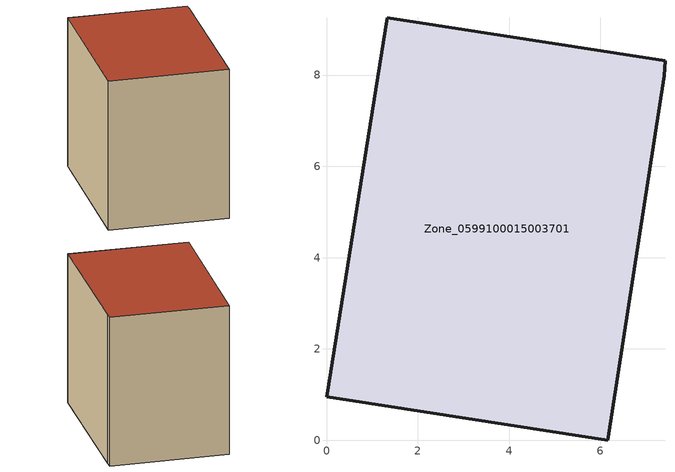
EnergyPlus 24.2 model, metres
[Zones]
Zone_0599100015003701
 floor ground (C_G): 0,0.95 1.33,9.26 7.41,8.31 7.39,7.98 6.16,0 z0.84
 wall outside (C_F): 0,0.95 6.16,0 7.39,7.98 7.41,8.31 1.33,9.26 0,0.95 z0.84:8.93
 roof outside (C_R): 1.33,9.26 0,0.95 6.16,0 7.39,7.98 7.41,8.31 z8.93
[BUILDING]
Pand.0599100015003701: North Axis=0; Terrain=City; Loads Convergence Tolerance Value=0.04; Temperature Convergence Tolerance Value=0.4; Solar Distribution=FullExterior; Maximum Number of Warmup Days=25; Minimum Number of Warmup Days=1
[Site:Location]
Rotterdam.The.Hague.AP_ZH_NLD Design_Conditions: Latitude=51.96; Longitude=4.45; Time Zone=1; Elevation=-4.5
[SITE:GROUNDTEMPERATURE:BUILDINGSURFACE]
18, 18, 18, 18, 18, 18, 18, 18, 18, 18, 18, 18
[MATERIAL] Thermal Absorptance=0.9; Solar Absorptance=0.7; Visible Absorptance=0.7
Name | Roughness | Thickness | Conductivity | Density | Specific Heat
G.TC.1965-1974 | MediumSmooth | 0.15 | 0.882353 | 540 | 1210
F.TC.1965-1974 | Rough | 0.3 | 0.697674 | 1920 | 840
R.TC.1965-1974 | MediumRough | 0.2 | 0.232558 | 1500 | 1000
[CONSTRUCTION]
C_G: G.TC.1965-1974
C_F: F.TC.1965-1974
C_R: R.TC.1965-1974
[ZONE]
Zone_0599100015003701: Type=1; Multiplier=1; Ceiling Height=Autocalculate; Volume=Autocalculate; Floor Area=autocalculate; Part of Total Floor Area=Yes
[ZONEINFILTRATION:DESIGNFLOWRATE]
Infil_Zone_0599100015003701: Zone or ZoneList or Space or SpaceList=Zone_0599100015003701; Schedule=AlwaysOn; Design Flow Rate Calculation Method=Flow/Area; Flow Rate per Floor Area=0.003; Constant Term Coefficient=1; Temperature Term Coefficient=0; Velocity Term Coefficient=0; Velocity Squared Term Coefficient=0
[HVACTEMPLATE:ZONE:IDEALLOADSAIRSYSTEM]
Zone_0599100015003701: Maximum Heating Supply Air Temperature=50; Minimum Cooling Supply Air Temperature=13; Maximum Heating Supply Air Humidity Ratio=0.0156; Minimum Cooling Supply Air Humidity Ratio=0.0077; Heating Limit=NoLimit; Cooling Limit=NoLimit; Dehumidification Control Type=ConstantSensibleHeatRatio; Cooling Sensible Heat Ratio=0.7; Dehumidification Setpoint=60; Humidification Control Type=None; Humidification Setpoint=30; Outdoor Air Method=None; Outdoor Air Flow Rate per Person=0.00944; Outdoor Air Flow Rate per Zone Floor Area=0; Outdoor Air Flow Rate per Zone=0; Demand Controlled Ventilation Type=None; Outdoor Air Economizer Type=NoEconomizer; Heat Recovery Type=None; Sensible Heat Recovery Effectiveness=0.7; Latent Heat Recovery Effectiveness=0.65
[ZONECONTROL:THERMOSTAT]
ThermostatControl_Zone_0599100015003701: Zone or ZoneList=Zone_0599100015003701; Control Type Schedule=DualSetpointControlType; Control 1=Thermostat_Zone_0599100015003701; Temperature Difference Between Cutout And Setpoint=0
[THERMOSTATSETPOINT:DUALSETPOINT]
Thermostat_Zone_0599100015003701: Heating Setpoint Temperature Schedule=HeatingSetpoint_Zone_0599100015003701; Cooling Setpoint Temperature Schedule=CoolingSetpoint_Zone_0599100015003701
[SCHEDULE:COMPACT]
HeatingSetpoint_Zone_0599100015003701: Through: 12/31, For: AllDays, Until: 24:00, 21
CoolingSetpoint_Zone_0599100015003701: Through: 12/31, For: AllDays, Until: 24:00, 24
DualSetpointControlType: Through: 12/31, For: AllDays, Until: 24:00, 4
AlwaysOn: Through: 12/31, For: AllDays, Until: 24:00, 1
